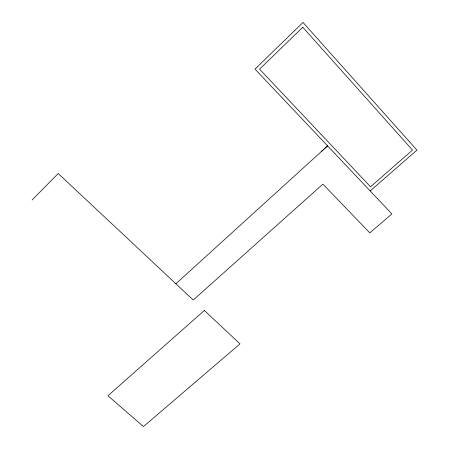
<?xml version="1.0" encoding="UTF-8"?>
<svg xmlns="http://www.w3.org/2000/svg" width="449" height="449" viewBox="0 0 449 449"><rect width="100%" height="100%" fill="white"/><g stroke="black" fill="none" stroke-linecap="round" stroke-linejoin="round"><path stroke-width="0.67" d="M32.064 200.035L58.207 173.51L193.238 300.05L322.904 184.124L369.785 232.857L391.904 213.932L255.021 69.112L303.019 22.45L416.936 150.129L370.184 190.954M175.868 283.768L327.596 145.891L321.45 151.392M302.766 27.243L259.573 69.152L370.543 186.784L412.502 150.078L302.766 27.243M204.346 310.455L107.945 395.749L143.433 426.55L240.024 343.895L204.346 310.455"/></g></svg>
